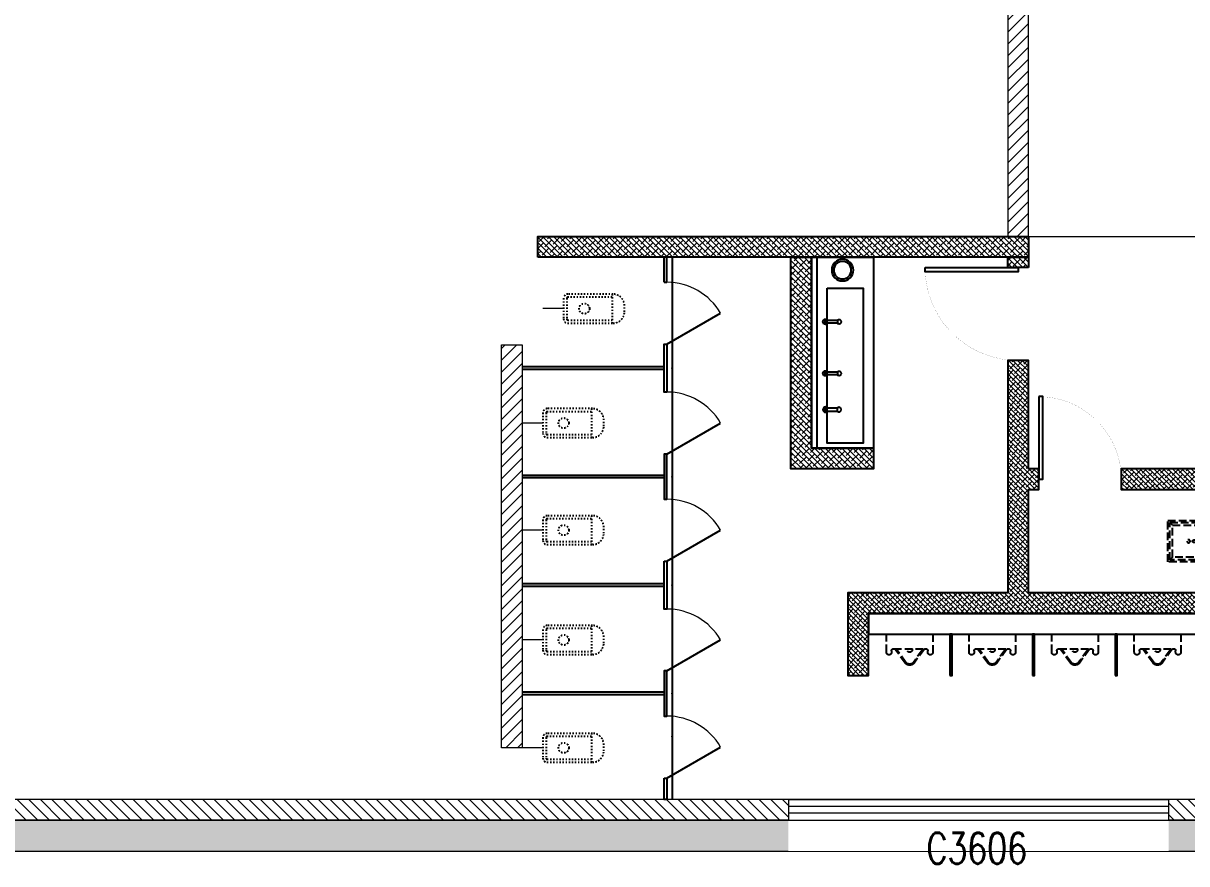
# Model space of a CAD drawing. Header units: millimetres. Extents: x -162958 to 167200, y -450 to 146301.
# Drawn here: x 148519 to 159782, y -123 to 8015 of the extents above; entities that cross this region are included whole.
import ezdxf

# ---------------------------------------------------------------- set-up
doc = ezdxf.new("R2010")
doc.units = ezdxf.units.MM
doc.set_wipeout_variables(frame=1)
for name, pattern in [('ACAD_ISO03W100', [30, 12, -18]), ('DASH', [0.35, 0.25, -0.1]), ('Xr_MB nha xuong CM2$0$DASHED', [0.75, 0.5, -0.25])]:
    doc.linetypes.add(name, pattern=pattern)
doc.layers.get('0').update_dxf_attribs({"lineweight": 5})
doc.layers.get('Defpoints').update_dxf_attribs({"color": 6, "lineweight": 5})
for name, color, linetype in [('0-卫生间', 210, 'Continuous'), ('WIPEOUT', 250, 'Continuous'), ('Xr_MB nha xuong CM2$0$Xr_MB bao ve$0$$AUDIT_BAD_LAYER1', 7, 'Continuous')]:
    doc.layers.add(name, color=color, linetype=linetype)
for name, color, linetype, lineweight in [('CJSC.3-Net thay', 140, 'Continuous', 5), ('CJSC.4-Net manh', 8, 'Continuous', 5), ('CJSC.8-Cua', 15, 'Continuous', 5), ('WINDOW_TEXT', 7, 'Continuous', 5), ('Xr_MB nha xuong CM2$0$A-Solid-Wall H', 9, 'Continuous', 18), ('Xr_MB nha xuong CM2$0$A-Solid-WallC', 2, 'Continuous', 5), ('Xr_MB nha xuong CM2$0$A-Solid-WallL', 6, 'Continuous', 5), ('Xr_MB nha xuong CM2$0$CJSC.4-Net manh', 8, 'Continuous', 5)]:
    doc.layers.add(name, color=color, linetype=linetype, lineweight=lineweight)
doc.styles.add('_TCH_WINDOW', font='SIMPLEX', dxfattribs={"bigfont": 'GBCBIG'})
pattern_1 = [(45, (2194615.53, 586811.235), (-57.452426, 57.452426), [])]
pattern_2 = [(225, (-979437.78, -1344172.348), (26.5165043, -26.5165043), []), (315, (-979437.78, -1344172.348), (79.5495129, -26.5165043), [93.75, -56.25])]

# ---------------------------------------------------------------- blocks, each defined once
blk = doc.blocks.new('Xr_MB nha xuong CM2$0$20261F 幕墙')
at = {"layer": 'Xr_MB nha xuong CM2$0$A-Solid-Wall H'}
h = blk.add_hatch(dxfattribs=at)
h.set_pattern_fill('GOST_WOOD', color=256, scale=25, angle=-90)
h.paths.add_polyline_path([(3327303, 2297634), (3327303, 2258334), (3284153, 2258334), (3284153, 2262034), (3283853, 2262034), (3283853, 2258034), (3327603, 2258034), (3327603, 2297634)])
h = blk.add_hatch(dxfattribs=at)
h.set_pattern_fill('ANSI31', color=256, scale=650)
h.set_pattern_definition(pattern_1)
h.paths.add_polyline_path([(3319853, 2273384), (3319653, 2273384), (3319653, 2263984), (3319853, 2263984)])
h = blk.add_hatch(dxfattribs=at)
h.set_pattern_fill('ANSI31', color=256, scale=650)
h.set_pattern_definition(pattern_1)
h.paths.add_polyline_path([(3314753, 2259034), (3314753, 2262934), (3314953, 2262934), (3314953, 2259034)])
h = blk.add_hatch(dxfattribs=at)
h.set_pattern_fill('ANSI31', color=256, scale=25, angle=-90)
h.paths.add_polyline_path([(3294953, 2258334), (3327103, 2258334), (3327103, 2258534), (3294953, 2258534)])
at = {"layer": 'Xr_MB nha xuong CM2$0$A-Solid-WallC', "linetype": 'ByBlock', "lineweight": 0, "ltscale": 0.1}
for points in [[(3319853, 2273384), (3319653, 2273384), (3319653, 2263984), (3319853, 2263984)], [(3314753, 2259034), (3314753, 2262934), (3314953, 2262934), (3314953, 2259034)], [(3294953, 2258334), (3327103, 2258334), (3327103, 2258534), (3294953, 2258534)]]:
    blk.add_lwpolyline(points, close=True, dxfattribs=at)
at = {"layer": 'Xr_MB nha xuong CM2$0$A-Solid-WallL'}
blk.add_lwpolyline([(3327303, 2297634), (3327303, 2258334), (3284153, 2258334), (3284153, 2262034), (3283853, 2262034), (3283853, 2258034), (3327603, 2258034), (3327603, 2297634)], close=True, dxfattribs=at)
blk = doc.blocks.new('*U254')
at = {"linetype": 'ACAD_ISO03W100', "const_width": 1}
blk.add_lwpolyline([(0, 900, -0.414214), (900, 0, -0.414214)], format="xyb", dxfattribs=at)
blk.add_lwpolyline([(0, 900), (0, 0), (40, 0), (40, 900)], close=True)
blk = doc.blocks.new('A$C93cd1ec7')
at = {"color": 0, "linetype": 'DASH', "ltscale": 300}
for p, q in [((181, 279), (86, 148)), ((189, 273), (104, 156)), ((346, 156), (261, 273)), ((364, 148), (269, 279)), ((0, 175), (0, 0)), ((50, 160), (50, 175)), ((72, 140), (378, 140)), ((400, 175), (400, 160)), ((450, 0), (450, 175)), ((0, 0), (450, 0))]:
    blk.add_line(p, q, dxfattribs=at)
for centre, radius, start, end in [((222, 250), 50, 105.1321, 143.9726), ((222, 250), 40, 105.1321, 143.9726), ((225, 237), 62.5, 74.8679, 105.1321), ((225, 237), 52.5, 74.8679, 105.1321), ((228, 250), 40, 36.0274, 74.8679), ((228, 250), 50, 36.0274, 74.8679), ((25, 175), 25, 0, 180), ((70, 160), 20, 180, 323.9726), ((112, 150), 10, 143.9726, 270), ((225, 150), 25, 336.4218, 203.5782), ((338, 150), 10, 270, 36.0274), ((380, 160), 20, 216.0274, 0), ((425, 175), 25, 0, 180)]:
    blk.add_arc(centre, radius, start, end, dxfattribs=at)
blk = doc.blocks.new('*U253')
at = {"linetype": 'ACAD_ISO03W100', "const_width": 1}
blk.add_lwpolyline([(0, 800, -0.414214), (800, 0, -0.414214)], format="xyb", dxfattribs=at)
blk.add_lwpolyline([(0, 800), (0, 0), (40, 0), (40, 800)], close=True)
blk = doc.blocks.new('A$C09d8e9ca')
for p, q in [((10, 172), (10, 132)), ((40, 172), (40, 132))]:
    blk.add_line(p, q)
blk.add_lwpolyline([(40, 38), (40, 132, 3), (10, 132), (10, 38, 2.539565)], format="xyb", close=True)
blk.add_lwpolyline([(10, 38), (10, 35), (40, 35), (40, 38)])
for centre, radius in [((25, 152), 10), ((25, 151), 8.04)]:
    blk.add_circle(centre, radius)
blk = doc.blocks.new('A$C5DCF748B')
at = {"color": 0, "linetype": 'DASH', "ltscale": 300}
for p, q in [((0, 232), (0, 168)), ((10, 223), (10, 216)), ((10, 184), (10, 216)), ((10, 216), (38, 216)), ((10, 184), (10, 177)), ((38, 184), (10, 184)), ((149, 213), (88, 213)), ((88, 187), (149, 187))]:
    blk.add_line(p, q, dxfattribs=at)
for points in [[(0, 0), (400, 0), (400, 400), (0, 400)], [(59, 201), (59, 262), (66, 262), (66, 201)]]:
    blk.add_lwpolyline(points, close=True, dxfattribs=at)
for points in [[(20, 20), (380, 20), (380, 380), (20, 380), (20, 400), (0, 400), (0, 0), (20, 0), (20, 20)], [(45, 355), (20, 380)], [(45, 176), (45, 45), (355, 45), (355, 355), (45, 355), (45, 224)], [(355, 355), (380, 380)], [(20, 20), (45, 45)], [(355, 45), (380, 20)]]:
    blk.add_lwpolyline(points, dxfattribs=at)
for points in [[(34, 200, -0.391834), (59, 229, -0.391834)], [(66, 229, -0.264362), (88, 213)], [(34, 200, 0.83424), (88, 187)]]:
    blk.add_lwpolyline(points, format="xyb", dxfattribs=at)
blk.add_circle((200, 200), 14.6, dxfattribs=at)
for centre, radius, start, end in [((0, 222), 9.75, 4.3993, 91.6263), ((0, 178), 9.75, 268.3737, 355.6007), ((149, 200), 12.7, 270, 90)]:
    blk.add_arc(centre, radius, start, end, dxfattribs=at)
blk = doc.blocks.new('a7sd58a')
at = {"color": 0, "linetype": 'ACAD_ISO03W100'}
for p, q in [((1723796, -215571, 0), (1723796, -215771, 0)), ((1724235, -215561, 0), (1723806, -215561, 0)), ((1723806, -215781, 0), (1724235, -215781, 0))]:
    blk.add_line(p, q, dxfattribs=at)
at = {"color": 0, "linetype": 'ACAD_ISO03W100', "elevation": 0}
blk.add_lwpolyline([(1723766, -215571), (1723766, -215771, 0.414214), (1723806, -215811), (1724245, -215811, 0.414214), (1724355, -215701), (1724355, -215641, 0.414214), (1724245, -215531), (1723806, -215531, 0.414214)], format="xyb", close=True, dxfattribs=at)
blk.add_lwpolyline([(1724235, -215531), (1724235, -215811)], dxfattribs=at)
at = {"color": 8, "linetype": 'ACAD_ISO03W100'}
blk.add_circle((1723966, -215671, 0), 50, dxfattribs=at)
at = {"color": 0, "linetype": 'ACAD_ISO03W100'}
for centre, start, end in [((1723806, -215571, 0), 90, 180), ((1723806, -215771, 0), 180, 270)]:
    blk.add_arc(centre, 10, start, end, dxfattribs=at)
at = {"layer": 'Defpoints', "color": 250, "elevation": 0}
blk.add_lwpolyline([(1723766, -215671), (1723566, -215671)], dxfattribs=at)
blk = doc.blocks.new('$TCHSYS$APDOOR2D')
at = {"color": 0}
blk.add_line((0.5, 0), (0, 0.866), dxfattribs=at)
at = {"color": 0, "lineweight": 13}
blk.add_arc((0.5, 0), 1, 120, 180, dxfattribs=at)
blk = doc.blocks.new('eWEISHENGJIAN')
at = {"layer": 'CJSC.4-Net manh'}
h = blk.add_hatch(dxfattribs=at)
h.set_pattern_fill('ANSI38', color=8, scale=300, angle=-180)
h.set_pattern_definition(pattern_2)
h.paths.add_polyline_path([(959821, 1200543), (959821, 1200743), (955072, 1200743), (955072, 1200543)])
h = blk.add_hatch(dxfattribs=at)
h.set_pattern_fill('ANSI38', color=8, scale=300, angle=-180)
h.set_pattern_definition(pattern_2)
h.paths.add_polyline_path([(955072, 1200443), (955272, 1200443), (955272, 1200543), (955072, 1200543)])
h = blk.add_hatch(dxfattribs=at)
h.set_pattern_fill('ANSI38', color=8, scale=300, angle=-180)
h.set_pattern_definition([(225, (-979437.78, -1344122.348), (26.5165043, -26.5165043), []), (315, (-979437.78, -1344122.348), (79.5495129, -26.5165043), [93.75, -56.25])])
h.paths.add_polyline_path([(956571, 1198693), (956571, 1198493), (957371, 1198493), (957371, 1200543), (957171, 1200543), (957171, 1198693)])
h = blk.add_hatch(dxfattribs=at)
h.set_pattern_fill('ANSI38', color=8, scale=10, angle=-180)
h.set_pattern_definition([(225, (-979437.78, -1806122.445), (22.4506403, -22.4506403), []), (315, (-979437.78, -1806122.445), (67.3519209, -22.4506403), [79.375, -47.625])])
h.paths.add_polyline_path([(956821, 1197293), (956821, 1196493), (956621, 1196493), (956621, 1197093), (953321, 1197093), (953321, 1195293), (953121, 1195293), (953121, 1198293), (952471, 1198293), (952471, 1198493), (953121, 1198493), (953121, 1198743), (953321, 1198743), (953321, 1198493), (954172, 1198493), (954172, 1198293), (953321, 1198293), (953321, 1197293), (955072, 1197293), (955072, 1198293), (954972, 1198293), (954972, 1198493), (955072, 1198493), (955072, 1199543), (955272, 1199543), (955272, 1197293)])
at = {"layer": '0-卫生间'}
for p, q in [((958521, 1200543), (958521, 1195293)), ((958571, 1200300), (958571, 1200543)), ((958596, 1200300), (958596, 1200543)), ((958596, 1200300), (958571, 1200300)), ((958596, 1199481), (959971, 1199481)), ((958596, 1199456), (959971, 1199456)), ((958596, 1198431), (959971, 1198431)), ((958596, 1198406), (959971, 1198406)), ((958596, 1197381), (959971, 1197381)), ((958596, 1197356), (959971, 1197356)), ((958596, 1196331), (959971, 1196331)), ((958596, 1196306), (959971, 1196306))]:
    blk.add_line(p, q, dxfattribs=at)
for points in [[(959821, 1200543), (959821, 1200743), (955072, 1200743), (955072, 1200543)], [(955072, 1200443), (955272, 1200443), (955272, 1200543), (955072, 1200543)], [(956571, 1198693), (957171, 1198693), (957171, 1200543), (956571, 1200543)], [(957121, 1198693), (957171, 1198693), (957171, 1200543), (957121, 1200543)], [(957021, 1200243), (956671, 1200243), (956671, 1198743), (957021, 1198743)], [(958571, 1199237), (958596, 1199237), (958596, 1199700), (958571, 1199700)], [(958571, 1198637), (958596, 1198637), (958596, 1198200), (958571, 1198200)], [(958596, 1197600), (958571, 1197600), (958571, 1197137), (958596, 1197137)], [(956621, 1196893), (953321, 1196893), (953321, 1197093), (956621, 1197093)], [(954231, 1196493), (954211, 1196493), (954211, 1196893), (954231, 1196893)], [(955031, 1196493), (955011, 1196493), (955011, 1196893), (955031, 1196893)], [(955831, 1196493), (955811, 1196493), (955811, 1196893), (955831, 1196893)], [(958571, 1196537), (958596, 1196537), (958596, 1196100), (958571, 1196100)], [(958596, 1195500), (958571, 1195500), (958571, 1195293), (958596, 1195293)]]:
    blk.add_lwpolyline(points, close=True, dxfattribs=at)
for points in [[(956571, 1198693), (956571, 1198493), (957371, 1198493), (957371, 1200543), (957171, 1200543), (957171, 1198693), (956571, 1198693)], [(953321, 1198493), (954172, 1198493), (954172, 1198293), (953321, 1198293)], [(953321, 1197293), (955072, 1197293), (955072, 1198293), (954972, 1198293), (954972, 1198493), (955072, 1198493), (955072, 1199543), (955272, 1199543), (955272, 1197293), (956821, 1197293), (956821, 1196493), (956621, 1196493), (956621, 1197093), (953321, 1197093)]]:
    blk.add_lwpolyline(points, dxfattribs=at)
for radius in [105, 85]:
    blk.add_circle((956871, 1200418), radius, dxfattribs=at)
for p in [(958521, 1199468), (958521, 1198418), (958521, 1197368), (958521, 1196318), (958521, 1195902)]:
    blk.add_point(p, dxfattribs=at)
at = {"layer": 'CJSC.3-Net thay', "ltscale": 1000}
for q in [(953321, 1200744), (953321, 1200743)]:
    blk.add_line((955072, 1200743), q, dxfattribs=at)
at = {"layer": '0-卫生间'}
for name, p, rotation in [('*U254', (955172, 1200443), 270), ('A$C09d8e9ca', (956884, 1199943), 270), ('A$C09d8e9ca', (956884, 1199443), 270), ('A$C93cd1ec7', (954046, 1196893), 180), ('A$C93cd1ec7', (954846, 1196893), 180), ('A$C93cd1ec7', (955646, 1196893), 180), ('A$C93cd1ec7', (956446, 1196893), 180)]:
    blk.add_blockref(name, p, dxfattribs=dict(at, rotation=rotation))
at = {"layer": '0-卫生间', "xscale": -600.0000000000015, "yscale": 600.0000000000015, "zscale": 25, "rotation": 90}
for p in [(958571, 1200000), (958571, 1198937), (958571, 1197900), (958571, 1196837), (958571, 1195800)]:
    blk.add_blockref('$TCHSYS$APDOOR2D', p, dxfattribs=at)
at = {"layer": '0-卫生间', "xscale": -1}
for name, p in [('a7sd58a', (2683337, 1415716, 0)), ('*U253', (954972, 1198393)), ('a7sd58a', (2683537, 1414608, 0)), ('a7sd58a', (2683537, 1413571, 0)), ('a7sd58a', (2683537, 1412508, 0)), ('a7sd58a', (2683537, 1411464, 0))]:
    blk.add_blockref(name, p, dxfattribs=at)
at = {"layer": '0-卫生间', "xscale": -1, "rotation": 270}
blk.add_blockref('A$C09d8e9ca', (956884, 1199043), dxfattribs=at)
at = {"layer": '0-卫生间'}
blk.add_blockref('A$C5DCF748B', (953321, 1197593), dxfattribs=at)
blk = doc.blocks.new('20240511$TCHSYS$WIN2D')
at = {"color": 0}
for p, q in [((-0.5, 0.5), (0.5, 0.5)), ((-0.5, 0.5), (-0.5, -0.5)), ((0.5, 0.5), (0.5, -0.5)), ((0.5, 0.1667), (-0.5, 0.1667)), ((0.5, -0.1667), (-0.5, -0.1667)), ((-0.5, -0.5), (0.5, -0.5))]:
    blk.add_line(p, q, dxfattribs=at)
blk = doc.blocks.new('YQ0515182700')
blk.add_wipeout([(159606, 500), (159606, 0), (155926, 0), (155926, 500)]).dxf.layer = 'WIPEOUT'
at = {"layer": 'CJSC.8-Cua'}
ref = blk.add_blockref('20240511$TCHSYS$WIN2D', (157766, 400), dxfattribs=dict(at, xscale=3680, yscale=200, zscale=200))
ref.add_attrib('A', 'C3606', (157263, -122), dxfattribs={"layer": 'WINDOW_TEXT', "height": 300, "style": '_TCH_WINDOW', "width": 0.75})

msp = doc.modelspace()

# ---------------------------------------------------------------- block references
at = {"layer": 'CJSC.8-Cua'}
msp.add_blockref('Xr_MB nha xuong CM2$0$20261F 幕墙', (-3161603.5, -2258033.7), dxfattribs=at)

# ---------------------------------------------------------------- next in the draw order: linework, layer by layer
at = {"layer": 'Xr_MB nha xuong CM2$0$CJSC.4-Net manh', "linetype": 'Xr_MB nha xuong CM2$0$DASHED', "ltscale": 2000, "const_width": 3}
msp.add_lwpolyline([(-0.2, -0.2), (165999.8, -0.2), (165999.8, 146299.9), (-0.2, 146299.9)], close=True, dxfattribs=at)

# ---------------------------------------------------------------- next in the draw order: block references
at = {"xscale": -1}
msp.add_blockref('eWEISHENGJIAN', (1113321.1, -1194793.5), dxfattribs=at)

# ---------------------------------------------------------------- next in the draw order: block references
at = {"layer": 'Xr_MB nha xuong CM2$0$Xr_MB bao ve$0$$AUDIT_BAD_LAYER1', "color": 2, "ltscale": 1000}
msp.add_blockref('YQ0515182700', (0, -0.4), dxfattribs=at)

doc.saveas('drawing.dxf')
